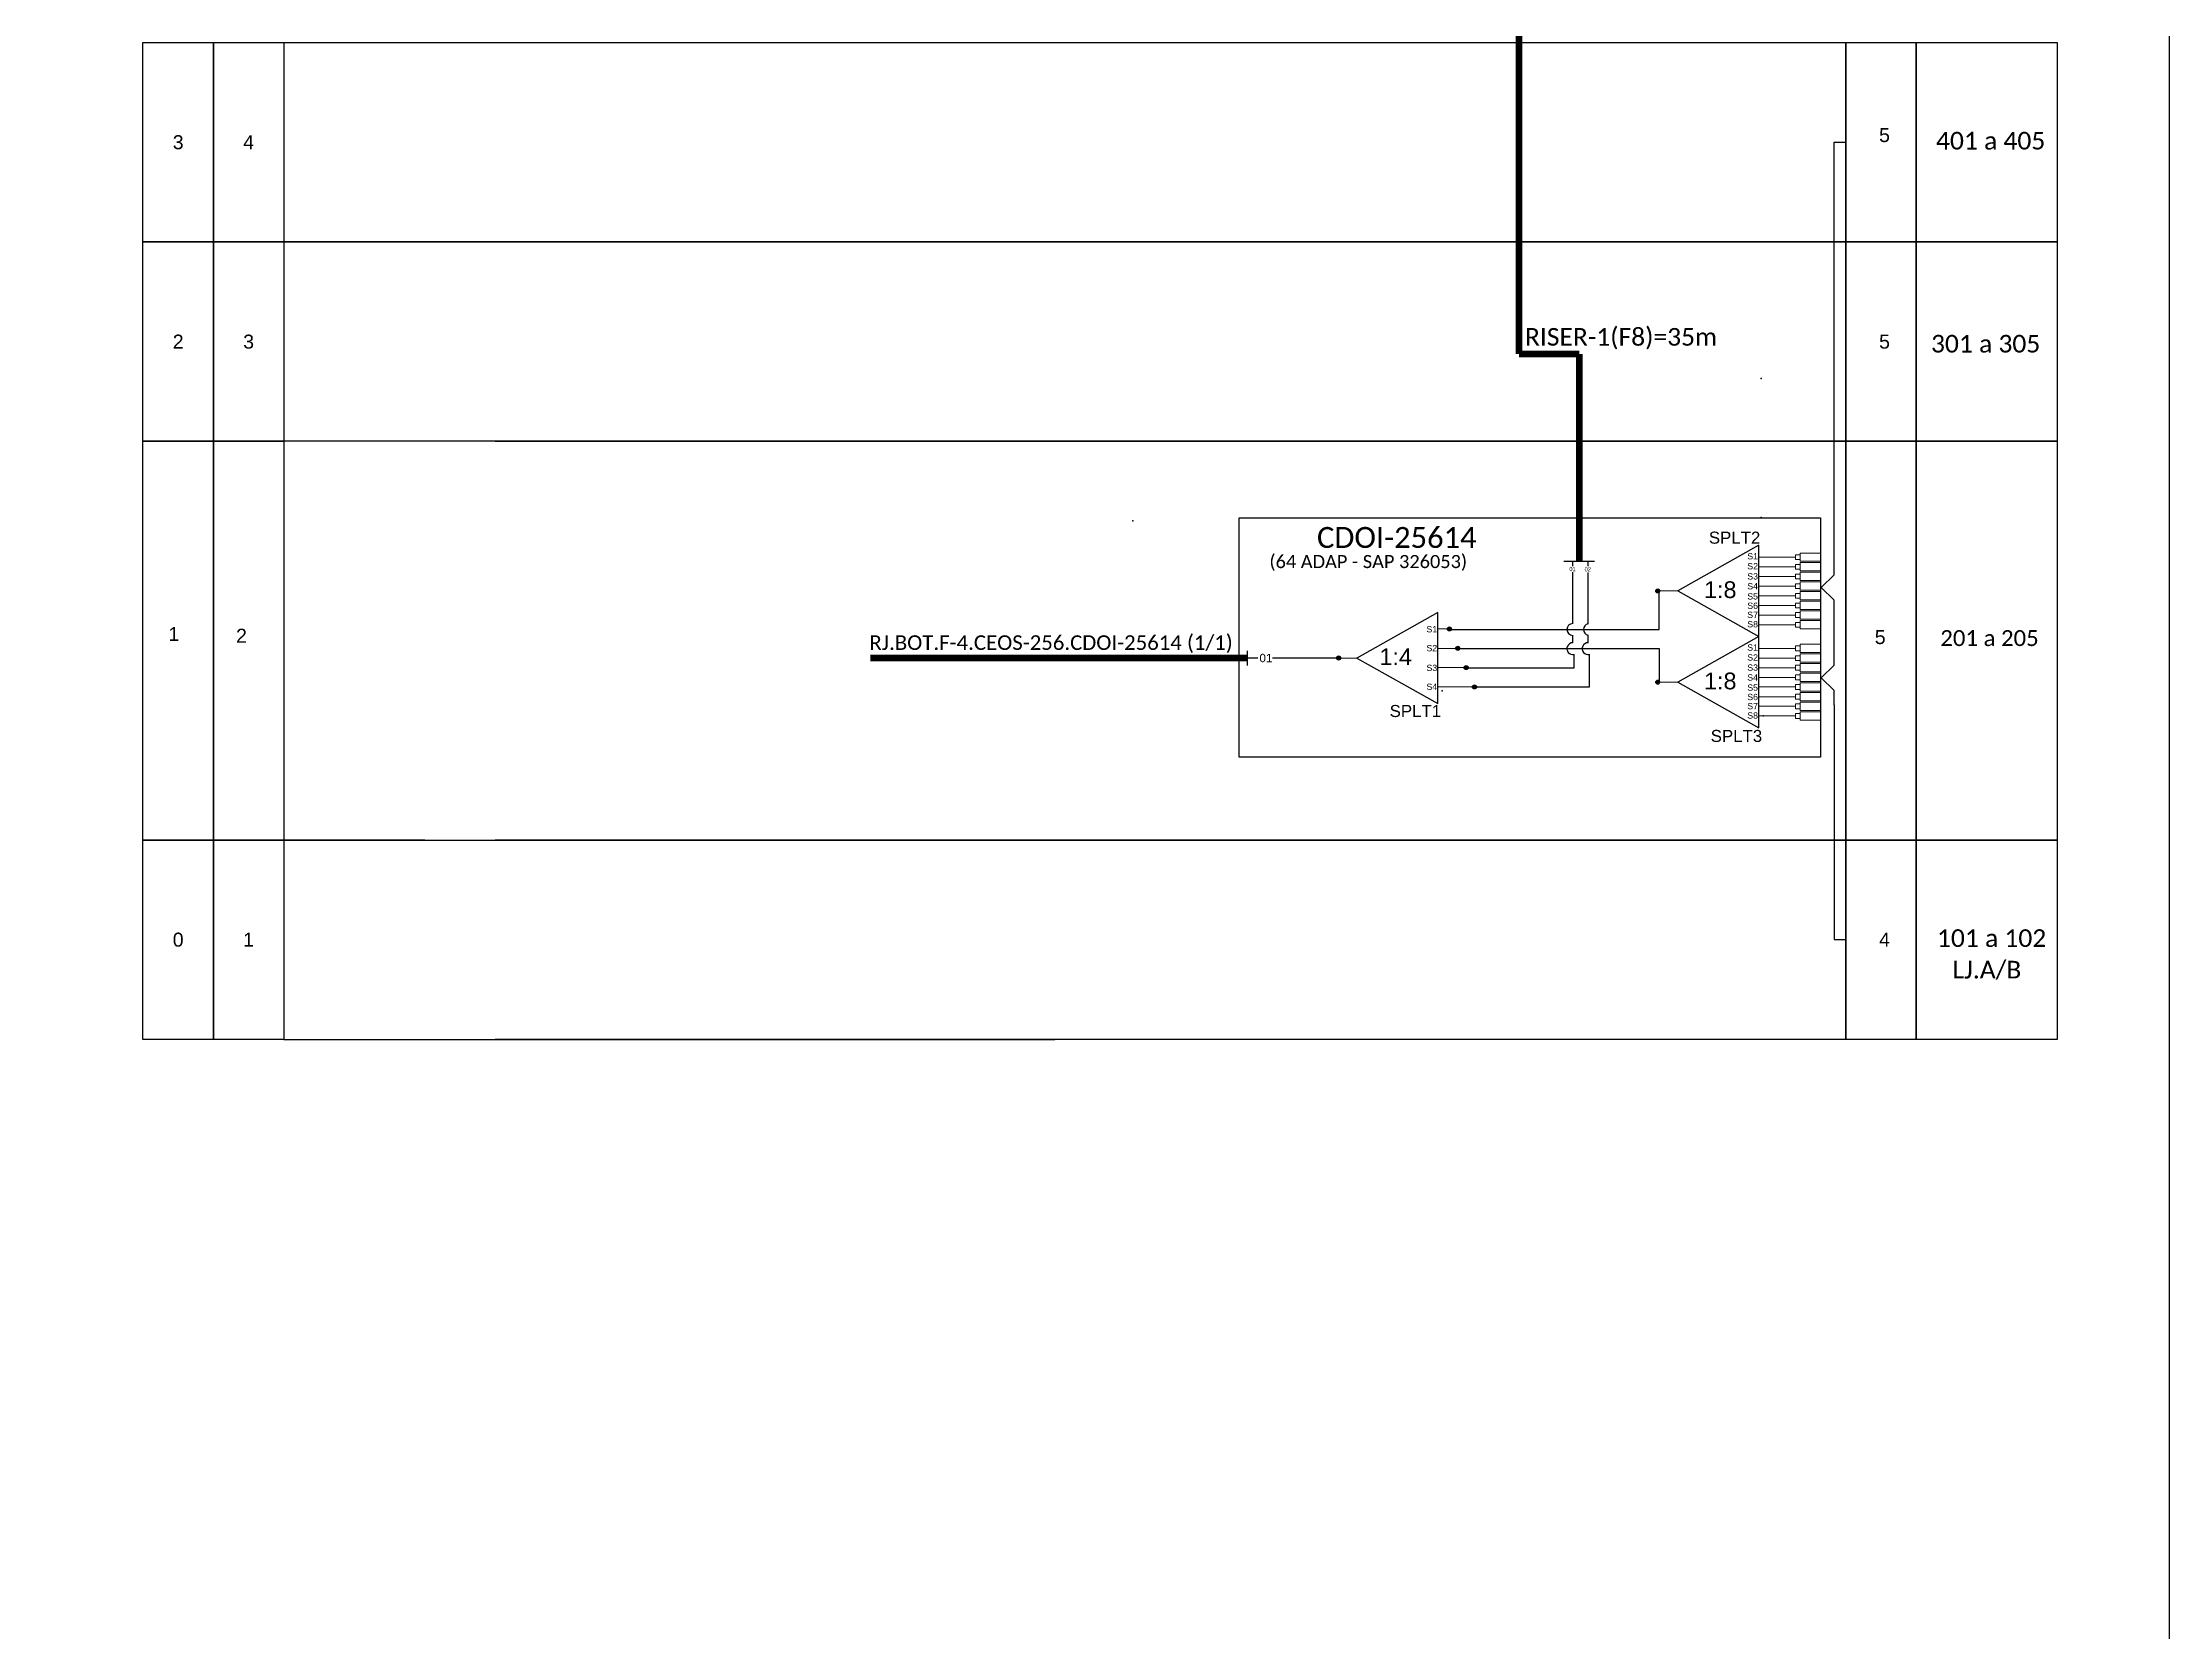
# Model space of a CAD drawing. Header units: metres. Extents: x -489 to 841, y 0 to 594.
# Drawn here: x 599.8 to 841.3, y 270 to 450.5 of the extents above; entities that cross this region are included whole.
import ezdxf
from ezdxf.enums import TextEntityAlignment as Align

# ---------------------------------------------------------------- set-up
doc = ezdxf.new("R2010")
doc.units = ezdxf.units.M
doc.styles.add('ARIAL', font='arial.ttf')
doc.styles.add('WMF-Calibri0', font='calibri.ttf')

# ---------------------------------------------------------------- blocks, each defined once
blk = doc.blocks.new('A$C415C251F')
at = {"color": 3}
blk.add_point((0, 0), dxfattribs=at)
blk = doc.blocks.new('LEG_CDOIA8_C-SPLT_ESQ')
at = {"color": 3, "extrusion": (0, 0, -1), "xscale": -1, "zscale": -1}
blk.add_blockref('A$C415C251F', (0, 0), dxfattribs=at)
at = {"color": 1, "style": 'WMF-Calibri0', "flags": 4}
blk.add_attdef('CDO', (21.44, -2.61), '', height=2, dxfattribs=at)
blk.add_attdef('MODELO', text='', height=1.5, dxfattribs=at).set_placement((22.54, -4.54), align=Align.CENTER)
at = {"style": 'ARIAL', "flags": 4}
blk.add_attdef('SPLITAGEM', text='', height=1.5, dxfattribs=at).set_placement((18.61, -12.59), align=Align.CENTER)
blk = doc.blocks.new('SPLITTER_')
blk.add_point((0, 0))
at = {"style": 'ARIAL', "flags": 4}
blk.add_attdef('SPLT', (0, -3.26), '', height=1.5, dxfattribs=at)
blk = doc.blocks.new('SPLT_1-8_SC-APC')
at = {"color": 1}
blk.add_lwpolyline([(-7.37, -2.1), (-17.04, -7.55), (-7.37, -13), (-7.37, -2.1)], dxfattribs=at)
at = {"color": 3, "lineweight": 0}
for points in [[(-2.99, -3.51), (-7.37, -3.51)], [(-7.37, -4.66), (-2.99, -4.66)], [(-2.41, -3.02), (-2.41, -4)], [(-2.41, -3.02), (0, -3.02)], [(-2.41, -4), (0, -4)], [(-2.41, -4.17), (-2.41, -5.16)], [(-2.41, -4.17), (0, -4.17)], [(-7.37, -5.82), (-2.99, -5.82)], [(-7.37, -6.97), (-2.99, -6.97)], [(-2.41, -5.16), (0, -5.16)], [(-2.41, -5.32), (-2.41, -6.31)], [(-2.41, -5.32), (0, -5.32)], [(-2.41, -6.31), (0, -6.31)], [(-2.41, -6.48), (-2.41, -7.46)], [(-2.41, -6.48), (0, -6.48)], [(-2.41, -7.46), (0, -7.46)], [(-7.37, -8.12), (-2.99, -8.12)], [(-7.37, -9.28), (-2.99, -9.28)], [(-2.41, -7.63), (-2.41, -8.62)], [(-2.41, -7.63), (0, -7.63)], [(-2.41, -8.62), (0, -8.62)], [(-2.41, -8.78), (-2.41, -9.77)], [(-2.41, -8.78), (0, -8.78)], [(-2.41, -9.77), (0, -9.77)], [(-2.41, -9.94), (-2.41, -10.92)], [(-2.41, -9.94), (0, -9.94)], [(-7.37, -10.43), (-2.99, -10.43)], [(-7.37, -11.58), (-2.99, -11.58)], [(-2.41, -10.92), (0, -10.92)], [(-2.41, -11.09), (-2.41, -12.08)], [(-2.41, -11.09), (0, -11.09)], [(-2.41, -12.08), (0, -12.08)]]:
    blk.add_lwpolyline(points, dxfattribs=at)
for points in [[(-2.99, -3.22), (-2.41, -3.22), (-2.41, -3.8), (-2.99, -3.8)], [(-2.99, -4.38), (-2.41, -4.38), (-2.41, -4.95), (-2.99, -4.95)], [(-2.99, -5.53), (-2.41, -5.53), (-2.41, -6.1), (-2.99, -6.1)], [(-2.99, -6.68), (-2.41, -6.68), (-2.41, -7.26), (-2.99, -7.26)], [(-2.99, -7.84), (-2.41, -7.84), (-2.41, -8.41), (-2.99, -8.41)], [(-2.99, -8.99), (-2.41, -8.99), (-2.41, -9.56), (-2.99, -9.56)], [(-2.99, -10.14), (-2.41, -10.14), (-2.41, -10.72), (-2.99, -10.72)], [(-2.99, -11.3), (-2.41, -11.3), (-2.41, -11.87), (-2.99, -11.87)]]:
    blk.add_lwpolyline(points, close=True, dxfattribs=at)
at = {"color": 1, "lineweight": 0}
blk.add_lwpolyline([(-17.04, -7.55), (-19.26, -7.55)], dxfattribs=at)
at = {"color": 1, "style": 'ARIAL'}
for s, height, p in [('S1', 0.75, (-8.74, -3.78)), ('S2', 0.75, (-8.74, -4.97)), ('1:8', 2, (-13.91, -8.4)), ('S3', 0.75, (-8.74, -6.18)), ('S4', 0.75, (-8.74, -7.36)), ('S5', 0.75, (-8.74, -8.57)), ('S6', 0.75, (-8.74, -9.69)), ('S7', 0.75, (-8.74, -10.78)), ('S8', 0.75, (-8.74, -11.9))]:
    blk.add_text(s, height=height, dxfattribs=at).set_placement(p)

msp = doc.modelspace()

# ---------------------------------------------------------------- hatches: boundary and pattern name
h = msp.add_hatch(color=3)
h.dxf.hatch_style = 1
h.paths.add_polyline_path([(783.43, 388.23, 1), (782.97, 388.23, 1)])
h = msp.add_hatch(color=3)
h.dxf.hatch_style = 1
h.paths.add_polyline_path([(759.77, 383.91, 1), (759.31, 383.91, 1)])
h = msp.add_hatch(color=3)
h.dxf.hatch_style = 1
h.paths.add_polyline_path([(760.72, 381.71, 1), (760.26, 381.71, 1)])
h = msp.add_hatch(color=3)
h.dxf.hatch_style = 1
h.paths.add_polyline_path([(747.18, 380.61, 1), (746.72, 380.61, 1)])
h = msp.add_hatch(color=3)
h.dxf.hatch_style = 1
h.paths.add_polyline_path([(761.67, 379.52, 1), (761.21, 379.52, 1)])
h = msp.add_hatch(color=3)
h.dxf.hatch_style = 1
h.paths.add_polyline_path([(762.62, 377.33, 1), (762.16, 377.33, 1)])
h = msp.add_hatch(color=3)
h.dxf.hatch_style = 1
h.paths.add_polyline_path([(783.43, 377.87, 1), (782.97, 377.87, 1)])

# ---------------------------------------------------------------- linework, layer by layer
for p, q in [((611.17, 405.22), (619.17, 405.22)), ((611.17, 359.95), (611.17, 405.22)), ((619.17, 405.22), (619.17, 359.95)), ((619.17, 405.22), (627.17, 405.22)), ((619.17, 359.95), (619.17, 405.22)), ((627.17, 405.22), (627.17, 359.95)), ((643.17, 405.22), (627.17, 405.22)), ((627.17, 405.22), (627.17, 359.95)), ((611.17, 359.95), (619.17, 359.95)), ((611.17, 337.32), (611.17, 359.95)), ((619.17, 359.95), (611.17, 359.95)), ((619.17, 359.95), (619.17, 337.32)), ((619.17, 359.95), (627.17, 359.95)), ((619.17, 337.32), (619.17, 359.95)), ((627.17, 359.95), (619.17, 359.95)), ((627.17, 359.95), (627.17, 337.32)), ((643.17, 359.95), (627.17, 359.95)), ((627.17, 359.95), (627.17, 337.32)), ((627.17, 359.95), (643.17, 359.95)), ((619.17, 337.32), (611.17, 337.32)), ((627.17, 337.32), (619.17, 337.32)), ((627.17, 337.32), (714.72, 337.32))]:
    msp.add_line(p, q)
at = {"color": 7}
msp.add_lwpolyline([(0.31, 0.03), (841.31, 0.03), (841.31, 594.03), (0.31, 594.03)], close=True, dxfattribs=at)
at = {"color": 5, "const_width": 0.76}
for points in [[(767.43, 500.27), (767.43, 415.13)], [(767.43, 415.13), (774.29, 415.13)], [(774.29, 391.59), (774.29, 415.13)]]:
    msp.add_lwpolyline(points, dxfattribs=at)
for points in [[(611.17, 450.48), (619.17, 450.48), (619.17, 427.85), (611.17, 427.85)], [(619.17, 450.48), (627.17, 450.48), (627.17, 427.85), (619.17, 427.85)], [(804.54, 450.48), (812.54, 450.48), (812.54, 427.85), (804.54, 427.85)], [(812.54, 450.48), (828.54, 450.48), (828.54, 427.85), (812.54, 427.85)], [(611.17, 427.85), (619.17, 427.85), (619.17, 405.22), (611.17, 405.22)], [(619.17, 427.85), (627.17, 427.85), (627.17, 405.22), (619.17, 405.22)], [(804.54, 427.85), (812.54, 427.85), (812.54, 405.22), (804.54, 405.22)], [(812.54, 427.85), (828.54, 427.85), (828.54, 405.22), (812.54, 405.22)], [(804.54, 405.22), (812.54, 405.22), (812.54, 359.95), (804.54, 359.95)], [(812.54, 405.22), (828.54, 405.22), (828.54, 359.95), (812.54, 359.95)], [(804.54, 359.95), (812.54, 359.95), (812.54, 337.32), (804.54, 337.32)], [(812.54, 359.95), (828.54, 359.95), (828.54, 337.32), (812.54, 337.32)]]:
    msp.add_lwpolyline(points, close=True)
for points in [[(627.17, 450.48), (804.54, 450.48), (804.54, 427.85), (627.17, 427.85)], [(627.17, 427.85), (804.54, 427.85), (804.54, 405.22), (651.17, 405.22)], [(651.17, 405.22), (643.17, 405.22)], [(651.17, 405.22), (804.54, 405.22), (804.54, 359.95), (651.17, 359.95)], [(643.17, 359.95), (651.17, 359.95)], [(651.17, 359.95), (804.54, 359.95), (804.54, 337.32), (651.17, 337.32)]]:
    msp.add_lwpolyline(points)
at = {"color": 3}
for points in [[(803.24, 390.06), (803.24, 439.17), (804.54, 439.17)], [(803.24, 385.55), (803.24, 387.18), (801.74, 388.62), (803.24, 390.06)], [(803.24, 379.81), (803.24, 385.55)], [(803.24, 375.3), (803.24, 376.92), (801.74, 378.37), (803.24, 379.81)], [(803.24, 375.3), (803.24, 348.64), (804.54, 348.64)]]:
    msp.add_lwpolyline(points, dxfattribs=at)
at = {"color": 1}
msp.add_lwpolyline([(735.66, 396.51), (801.67, 396.51), (801.67, 369.35), (735.66, 369.35)], close=True, dxfattribs=at)
at = {"color": 5}
for points in [[(772.55, 391.59), (776.02, 391.59)], [(773.55, 391.05), (773.55, 391.58)], [(775.28, 391.03), (775.28, 391.58)], [(773.55, 386.12), (773.55, 390.34)], [(775.28, 386.12), (775.28, 390.33)], [(759.31, 383.85), (783.36, 383.85), (783.36, 388.23)], [(773.55, 384.51), (773.55, 386.12)], [(775.28, 384.49), (775.28, 386.12)], [(760.71, 381.68), (783.36, 381.68), (783.36, 377.87)], [(773.55, 382.34), (773.55, 383.18)], [(775.28, 382.34), (775.28, 383.2)], [(761.67, 379.51), (773.71, 379.51), (773.71, 381.01)], [(762.39, 377.33), (775.44, 377.33), (775.44, 381.01)]]:
    msp.add_lwpolyline(points, dxfattribs=at)
at = {"color": 1}
for points in [[(758.23, 385.78), (749.04, 380.61), (758.23, 375.43), (758.23, 385.78)], [(736.58, 381.41), (736.58, 379.78)]]:
    msp.add_lwpolyline(points, dxfattribs=at)
at = {"color": 7, "lineweight": 0}
for points in [[(759.54, 383.91), (758.23, 383.91)], [(758.23, 381.71), (760.49, 381.71)], [(758.23, 379.52), (761.44, 379.52)], [(758.23, 377.33), (762.39, 377.33)]]:
    msp.add_lwpolyline(points, dxfattribs=at)
at = {"color": 1, "const_width": 0.76}
msp.add_lwpolyline([(693.77, 380.61), (736.58, 380.61)], dxfattribs=at)
at = {"color": 2}
for points in [[(737.78, 380.61), (736.58, 380.61)], [(746.72, 380.61), (739.43, 380.61)]]:
    msp.add_lwpolyline(points, dxfattribs=at)
at = {"color": 1, "lineweight": 0}
msp.add_lwpolyline([(749.04, 380.61), (746.93, 380.61)], dxfattribs=at)
at = {"color": 3}
for centre in [(783.2, 388.23), (759.54, 383.91), (760.49, 381.71), (746.95, 380.61), (761.44, 379.52), (762.39, 377.33), (783.2, 377.87)]:
    msp.add_circle(centre, 0.23, dxfattribs=at)
msp.add_circle((746.93, 380.61), 0.195)
at = {"color": 5}
for centre, radius, start, end in [((773.55, 383.85), 0.668, 90, 270), ((773.55, 383.85), 0.668, 90, 270), ((773.55, 383.85), 0.668, 90, 270), ((775.44, 383.85), 0.668, 104.1348, 255.8652), ((773.56, 381.67), 0.677, 90.7255, 282.9426), ((775.29, 381.67), 0.677, 90.7255, 282.9426), ((775.29, 381.67), 0.677, 90.7255, 282.9426), ((775.29, 381.67), 0.677, 90.7255, 282.9426)]:
    msp.add_arc(centre, radius, start, end, dxfattribs=at)
at = {"color": 3}
msp.add_arc((773.56, 381.67), 0.677, 90.7255, 282.9426, dxfattribs=at)
msp.add_arc((773.56, 381.67), 0.677, 90.7255, 282.9426, dxfattribs=at)
msp.add_point((794.95, 412.36))

# ---------------------------------------------------------------- block references
ref = msp.add_blockref('LEG_CDOIA8_C-SPLT_ESQ', (723.58, 396.2), dxfattribs=dict(at, xscale=1.18609920000027, yscale=1.18609920000027, zscale=1.1860992))
ref.add_attrib('CDO', 'CDOI-25614', (744.5, 393.11), dxfattribs={"color": 1, "height": 2.372, "style": 'WMF-Calibri0'})
ref.add_attrib('MODELO', '(64 ADAP - SAP 326053)', dxfattribs={"color": 1, "height": 1.4826, "style": 'WMF-Calibri0'}).set_placement((750.32, 390.82), align=Align.CENTER)
ref = msp.add_blockref('SPLITTER_', (794.95, 396.57), dxfattribs=dict(xscale=-0.9123840000002075, yscale=0.9123840000002075, zscale=0.912384))
ref.add_attrib('SPLT', 'SPLT2', (789, 393.59), dxfattribs={"height": 1.369, "style": 'ARIAL'})
at = {"color": 3, "xscale": 0.9504000000000407, "yscale": 0.9504000000000407, "zscale": 0.9504000000000407}
for p in [(801.67, 395.4), (801.67, 385.04)]:
    msp.add_blockref('SPLT_1-8_SC-APC', p, dxfattribs=at)
ref = msp.add_blockref('SPLITTER_', (758.71, 376.88), dxfattribs=dict(xscale=-0.9123840000002075, yscale=0.9123840000002075, zscale=0.912384))
ref.add_attrib('SPLT', 'SPLT1', (752.75, 373.91), dxfattribs={"height": 1.369, "style": 'ARIAL'})
ref = msp.add_blockref('SPLITTER_', (795.17, 374.05), dxfattribs=dict(xscale=-0.9123840000002075, yscale=0.9123840000002075, zscale=0.912384))
ref.add_attrib('SPLT', 'SPLT3', (789.21, 371.08), dxfattribs={"height": 1.369, "style": 'ARIAL'})

# ---------------------------------------------------------------- texts
at = {"style": 'WMF-Calibri0'}
for s, height, p in [('401 a 405', 2.004, (814.8, 438.34)), ('301 a 305', 2.004, (814.23, 415.29)), ('201 a 205', 1.804, (815.29, 381.97)), ('101 a 102', 2.004, (814.91, 347.81)), ('LJ.A/B', 2.004, (816.67, 344.23))]:
    msp.add_text(s, height=height, dxfattribs=at).set_placement(p)
at = {"color": 5, "style": 'WMF-Calibri0'}
msp.add_text('RISER-1(F8)=35m', height=2.0039, dxfattribs=at).set_placement((768.12, 416.07))
at = {"style": 'ARIAL'}
for s, height, p in [('01', 0.465, (773.52, 390.7)), ('02', 0.465, (775.25, 390.68)), ('01', 0.95, (738.7, 380.61))]:
    msp.add_text(s, height=height, dxfattribs=at).set_placement(p, align=Align.MIDDLE_CENTER)
at = {"color": 1}
for s, height, style, p in [('S1', 0.713, 'ARIAL', (756.93, 383.52)), ('RJ.BOT.F-4.CEOS-256.CDOI-25614 (1/1)', 1.6605, 'WMF-Calibri0', (693.67, 381.53)), ('1:4', 1.901, 'ARIAL', (751.59, 379.8)), ('S2', 0.713, 'ARIAL', (756.93, 381.38)), ('S3', 0.713, 'ARIAL', (756.93, 379.14)), ('S4', 0.713, 'ARIAL', (756.93, 376.99))]:
    msp.add_text(s, height=height, dxfattribs=dict(at, style=style)).set_placement(p)
at = {"style": 'ARIAL', "flags": 12}
for tag, text, p in [('3', 'XX', (615.17, 439.17)), ('4', 'XX', (623.17, 439.17)), ('5', 'XX', (808.95, 439.98)), ('2', 'XX', (615.17, 416.53)), ('3', 'XX', (623.17, 416.53)), ('5', 'XX', (808.95, 416.53)), ('1', 'XX', (614.69, 383.34)), ('2', 'XX', (622.36, 383.14)), ('5', '3', (808.46, 382.99)), ('0', 'XX', (615.17, 348.64)), ('1', 'XX', (623.17, 348.64)), ('4', 'XX', (808.95, 348.64))]:
    msp.add_attdef(tag, text=text, height=1.59, dxfattribs=at).set_placement(p, align=Align.MIDDLE_CENTER)

doc.saveas('drawing.dxf')
